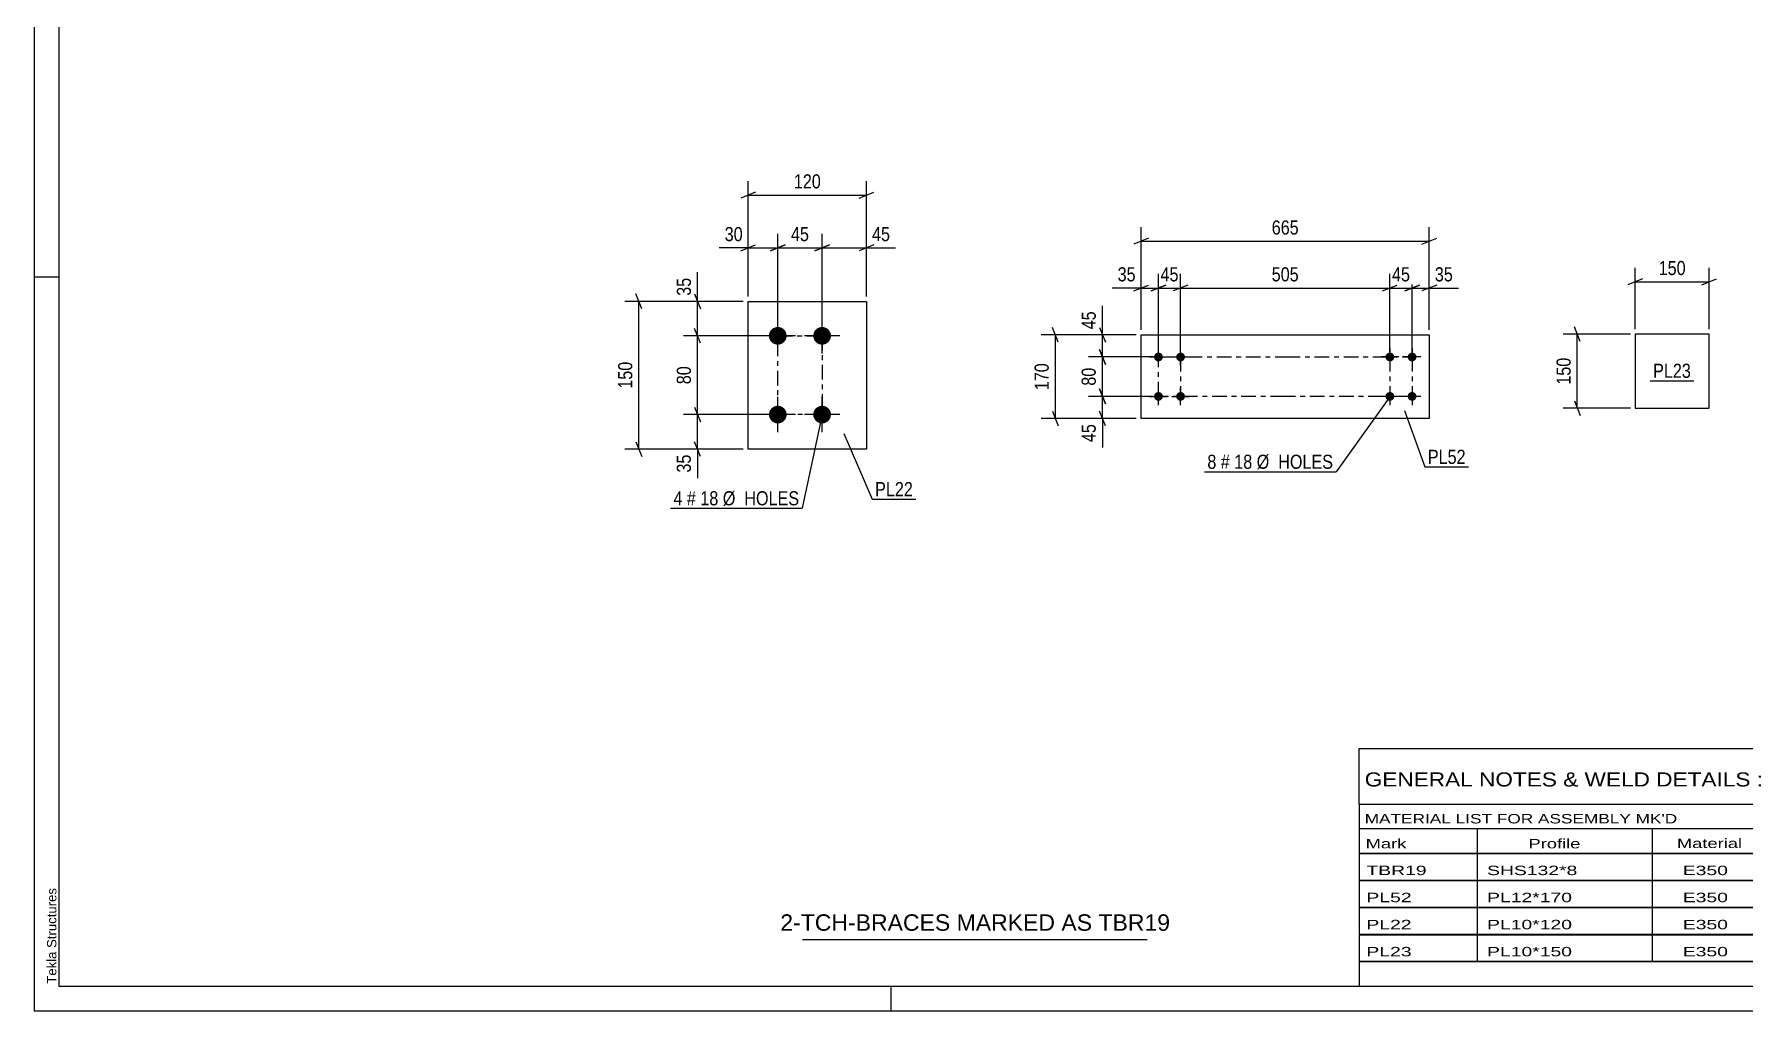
# Model space of a CAD drawing. Header units: millimetres. Extents: x 0 to 594, y 0 to 420.
# Drawn here: x 0 to 347.5, y 0 to 198.4 of the extents above; entities that cross this region are included whole.
import ezdxf

# ---------------------------------------------------------------- set-up
doc = ezdxf.new("R2010")
doc.units = ezdxf.units.MM
doc.linetypes.add('DXK_LINE_DOT3', pattern=[5.9187, 2.979, -0.9799, 0.9799, -0.9799])
doc.styles.add('Arial', font='ARIAL.TTF', dxfattribs={"height": 0.2})
doc.styles.add('Arial Narrow', font='ARIALN.TTF', dxfattribs={"height": 0.2})

# ---------------------------------------------------------------- blocks, each defined once
blk = doc.blocks.new('Unknown-489684574-1163')
at = {"color": 5, "linetype": 'Continuous'}
for p, q in [((0, 420), (0, 0)), ((5, 415), (5, 5)), ((5, 149), (0, 149)), ((5, 5), (589, 5)), ((174, 0), (174, 5)), ((0, 0), (594, 0))]:
    blk.add_line(p, q, dxfattribs=at)
at = {"color": 174, "linetype": 'Continuous', "style": 'Arial'}
blk.add_text('Tekla Structures', height=1.9102, rotation=90, dxfattribs=at).set_placement((4.5, 5.5))
blk = doc.blocks.new('Unknown-489684574-10027')
at = {"color": 7, "linetype": 'Continuous'}
for p, q in [((269, 53.25), (429, 53.25)), ((269, 42), (269, 53.25)), ((429, 53.25), (429, 42)), ((269, 42), (429, 42)), ((269, 42), (269, 37)), ((429, 42), (429, 37)), ((269, 37), (429, 37)), ((269, 37), (269, 32)), ((293, 37), (293, 32)), ((328.5, 37), (328.5, 32)), ((354.5, 37), (354.5, 32)), ((367.5, 37), (367.5, 32)), ((385, 37), (385, 32)), ((407, 37), (407, 32)), ((429, 37), (429, 32)), ((269, 32), (429, 32)), ((269, 31.95), (269, 26.55)), ((269, 31.95), (429, 31.95)), ((293, 32), (293, 26.5)), ((328.5, 32), (328.5, 26.5)), ((354.5, 32), (354.5, 26.5)), ((367.5, 32), (367.5, 26.5)), ((385, 32), (385, 26.5)), ((407, 32), (407, 26.5)), ((429, 31.95), (429, 26.55)), ((269, 26.55), (429, 26.55)), ((269, 26.45), (269, 21.05)), ((269, 26.45), (429, 26.45)), ((293, 26.5), (293, 21)), ((328.5, 26.5), (328.5, 21)), ((354.5, 26.5), (354.5, 21)), ((367.5, 26.5), (367.5, 21)), ((385, 26.5), (385, 21)), ((407, 26.5), (407, 21)), ((429, 26.45), (429, 21.05)), ((269, 21.05), (429, 21.05)), ((269, 20.95), (269, 15.55)), ((269, 20.95), (429, 20.95)), ((293, 21), (293, 15.5)), ((328.5, 21), (328.5, 15.5)), ((354.5, 21), (354.5, 15.5)), ((367.5, 21), (367.5, 15.5)), ((385, 21), (385, 15.5)), ((407, 21), (407, 15.5)), ((429, 20.95), (429, 15.55)), ((269, 15.55), (429, 15.55)), ((269, 15.45), (269, 10.05)), ((269, 15.45), (429, 15.45)), ((293, 15.5), (293, 10)), ((328.5, 15.5), (328.5, 10)), ((354.5, 15.5), (354.5, 10)), ((367.5, 15.5), (367.5, 10)), ((385, 15.5), (385, 10)), ((407, 15.5), (407, 10)), ((429, 15.45), (429, 10.05)), ((269, 10.05), (429, 10.05)), ((269, 10), (429, 10)), ((269, 10), (269, 5)), ((385, 10), (385, 5)), ((407, 10), (407, 5)), ((429, 10), (429, 5)), ((269, 5), (429, 5))]:
    blk.add_line(p, q, dxfattribs=at)
at = {"color": 7, "style": 'Arial Narrow'}
for s, height, width, p in [('GENERAL NOTES & WELD DETAILS :', 2.8633, 1.4, (270.15, 45.56)), ('REFER TYP DRAWING TYP-01', 1.9089, 1.6, (353.7, 45.66)), ("MATERIAL LIST FOR ASSEMBLY MK'D", 1.9089, 1.6, (270.15, 38.06)), ('TBR19', 1.909, 1.794707, (362.68, 37.97)), ('2', 1.91, 1.794707, (391.08, 38.06)), ('No. Required', 1.9089, 1.6, (400.41, 38.06)), ('Mark', 1.909, 1.7, (270.34, 33)), ('Profile', 1.909, 1.7, (303.41, 33)), ('Material', 1.909, 1.7, (333.54, 33.06)), ('No.', 1.909, 1.7, (358.5, 33.06)), ('Length', 1.909, 1.7, (369, 33.06)), ('Area', 1.909, 1.7, (391.5, 33.06)), ('Weight', 1.909, 1.7, (411, 33.06))]:
    blk.add_text(s, height=height, dxfattribs=dict(at, width=width)).set_placement(p)
at = {"color": 7, "linetype": 'Continuous', "style": 'Arial Narrow'}
for s, height, width, p in [('TBR19', 1.909, 1.794707, (270.5, 27.56)), ('SHS132*8', 1.909, 1.794707, (295, 27.56)), ('E350', 1.909, 1.794707, (334.74, 27.56)), ('1', 1.91, 1.794707, (358.86, 27.56)), ('5578', 1.909, 1.794707, (371.58, 27.56)), ('2.9', 1.909, 1.794707, (395.32, 27.56)), ('173.3', 1.909, 1.794707, (411.96, 27.56)), ('PL52', 1.909, 1.794707, (270.5, 22.06)), ('PL12*170', 1.909, 1.794707, (295, 22.06)), ('E350', 1.909, 1.794707, (334.74, 22.06)), ('1', 1.91, 1.794707, (358.86, 22.06)), ('665', 1.909, 1.794707, (373.77, 22.06)), ('0.2', 1.909, 1.794707, (395.32, 22.06)), ('10.7', 1.909, 1.794707, (414.14, 22.06)), ('PL22', 1.909, 1.794707, (270.5, 16.56)), ('PL10*120', 1.909, 1.794707, (295, 16.56)), ('E350', 1.909, 1.794707, (334.74, 16.56)), ('4', 1.91, 1.794707, (358.86, 16.56)), ('150', 1.909, 1.794707, (373.77, 16.56)), ('0.0', 1.909, 1.794707, (395.32, 16.56)), ('5.7', 1.909, 1.794707, (416.33, 16.56)), ('PL23', 1.909, 1.794707, (270.5, 11.06)), ('PL10*150', 1.909, 1.794707, (295, 11.06)), ('E350', 1.909, 1.794707, (334.74, 11.06)), ('2', 1.91, 1.794707, (358.86, 11.06)), ('150', 1.909, 1.794707, (373.77, 11.06)), ('0.1', 1.909, 1.794707, (395.32, 11.06)), ('3.5', 1.909, 1.794707, (416.33, 11.06)), ('Total', 1.909, 1.7, (371.33, 6.5)), ('3.5', 1.909, 1.794707, (394.83, 6.5)), ('193.1', 1.909, 1.794707, (411.96, 6.5))]:
    blk.add_text(s, height=height, dxfattribs=dict(at, width=width)).set_placement(p)
blk = doc.blocks.new('Unknown-489684574-10028')
at = {"color": 7, "linetype": 'Continuous'}
blk.add_line((156, 14.5), (226, 14.5), dxfattribs=at)
at = {"color": 7, "style": 'Arial'}
blk.add_text('2-TCH-BRACES MARKED AS TBR19', height=3.3428, dxfattribs=at).set_placement((151.49, 16.25))
blk = doc.blocks.new('Part-489684574-7924 - 7923')
at = {"color": 2, "linetype": 'Continuous'}
for p, q in [((340.09, 137.42), (325.09, 137.42)), ((325.09, 137.42), (325.09, 122.42)), ((340.09, 122.42), (340.09, 137.42)), ((325.09, 122.42), (340.09, 122.42))]:
    blk.add_line(p, q, dxfattribs=at)
blk = doc.blocks.new('Bolt-489684574-7940 - 7938')
at = {"linetype": 'Continuous'}
for points in [[(275.27, 131.9, -1), (275.27, 133.7, -1)], [(279.77, 131.9, -1), (279.77, 133.7, -1)], [(275.27, 123.9, -1), (275.27, 125.7, -1)], [(279.77, 123.9, -1), (279.77, 125.7, -1)]]:
    blk.add_hatch(color=1, dxfattribs=at).paths.add_polyline_path(points)
at = {"color": 1, "linetype": 'Continuous'}
for p, q in [((277.07, 132.8), (273.47, 132.8)), ((275.27, 134.6), (275.27, 131)), ((281.57, 132.8), (277.97, 132.8)), ((279.77, 134.6), (279.77, 131)), ((275.27, 126.6), (275.27, 123)), ((279.77, 126.6), (279.77, 123)), ((277.07, 124.8), (273.47, 124.8)), ((281.57, 124.8), (277.97, 124.8))]:
    blk.add_line(p, q, dxfattribs=at)
blk = doc.blocks.new('Part-489684574-7939 - 7938')
at = {"color": 2, "linetype": 'Continuous'}
for p, q in [((224.77, 137.3), (253.97, 137.3)), ((224.77, 120.3), (224.77, 137.3)), ((254.07, 137.3), (283.27, 137.3)), ((283.27, 137.3), (283.27, 120.3)), ((253.97, 120.3), (224.77, 120.3)), ((283.27, 120.3), (254.07, 120.3))]:
    blk.add_line(p, q, dxfattribs=at)
blk = doc.blocks.new('Bolt-489684574-7941 - 7938')
at = {"linetype": 'Continuous'}
for points in [[(228.27, 133.7, -1), (228.27, 131.9, -1)], [(232.77, 133.7, -1), (232.77, 131.9, -1)], [(228.27, 125.7, -1), (228.27, 123.9, -1)], [(232.77, 125.7, -1), (232.77, 123.9, -1)]]:
    blk.add_hatch(color=1, dxfattribs=at).paths.add_polyline_path(points)
at = {"color": 1, "linetype": 'Continuous'}
for p, q in [((226.47, 132.8), (230.07, 132.8)), ((228.27, 131), (228.27, 134.6)), ((230.97, 132.8), (234.57, 132.8)), ((232.77, 131), (232.77, 134.6)), ((228.27, 123), (228.27, 126.6)), ((232.77, 123), (232.77, 126.6)), ((226.47, 124.8), (230.07, 124.8)), ((230.97, 124.8), (234.57, 124.8))]:
    blk.add_line(p, q, dxfattribs=at)
blk = doc.blocks.new('Part-489684574-7905 - 7904')
at = {"color": 2, "linetype": 'Continuous'}
for p, q in [((144.98, 114.1), (144.98, 144.1)), ((144.98, 144.1), (168.98, 144.1)), ((168.98, 144.1), (168.98, 114.1)), ((168.98, 114.1), (144.98, 114.1))]:
    blk.add_line(p, q, dxfattribs=at)
blk = doc.blocks.new('Bolt-489684574-7906 - 7904')
at = {"linetype": 'Continuous'}
for points in [[(150.98, 135.3, -1), (150.98, 138.9, -1)], [(159.98, 135.3, -1), (159.98, 138.9, -1)], [(150.98, 119.3, -1), (150.98, 122.9, -1)], [(159.98, 119.3, -1), (159.98, 122.9, -1)]]:
    blk.add_hatch(color=1, dxfattribs=at).paths.add_polyline_path(points)
at = {"color": 1, "linetype": 'Continuous'}
for p, q in [((150.98, 133.5), (150.98, 140.7)), ((159.98, 133.5), (159.98, 140.7)), ((154.58, 137.1), (147.38, 137.1)), ((163.58, 137.1), (156.38, 137.1)), ((150.98, 117.5), (150.98, 124.7)), ((159.98, 117.5), (159.98, 124.7)), ((154.58, 121.1), (147.38, 121.1)), ((163.58, 121.1), (156.38, 121.1))]:
    blk.add_line(p, q, dxfattribs=at)
blk = doc.blocks.new('Rectangle-489684574-8848 - 7938')
at = {"color": 1, "linetype": 'DXK_LINE_DOT3'}
for p, q in [((228.27, 132.8), (253.97, 132.8)), ((228.27, 124.8), (228.27, 132.8)), ((254.07, 132.8), (279.77, 132.8)), ((279.77, 132.8), (279.77, 124.8)), ((253.97, 124.8), (228.27, 124.8)), ((279.77, 124.8), (254.07, 124.8))]:
    blk.add_line(p, q, dxfattribs=at)
blk = doc.blocks.new('Rectangle-489684574-8838 - 7904')
at = {"color": 1, "linetype": 'DXK_LINE_DOT3'}
blk.add_lwpolyline([(150.98, 137.1), (159.98, 137.1), (159.98, 121.1), (150.98, 121.1), (150.98, 137.1)], close=True, dxfattribs=at)
blk = doc.blocks.new('Line-489684574-8858 - 7938')
at = {"color": 1, "linetype": 'DXK_LINE_DOT3'}
blk.add_line((232.77, 132.8), (232.77, 124.8), dxfattribs=at)
blk = doc.blocks.new('Line-489684574-8865 - 7938')
at = {"color": 1, "linetype": 'DXK_LINE_DOT3'}
blk.add_line((275.27, 132.8), (275.27, 124.8), dxfattribs=at)
blk = doc.blocks.new('StraightDimension-489684574-9175 - 7923')
at = {"color": 7, "linetype": 'Continuous'}
for p, q in [((325.09, 138.42), (325.09, 150.94)), ((340.09, 138.42), (340.09, 150.94)), ((326.59, 148.69), (323.59, 147.49)), ((325.09, 148.09), (340.09, 148.09)), ((338.59, 147.49), (341.59, 148.69))]:
    blk.add_line(p, q, dxfattribs=at)
at = {"color": 0}
blk.add_wipeout([(335.93, 148.84), (335.93, 153.04), (329.24, 153.04), (329.24, 148.84)], dxfattribs=at)
at = {"color": 3, "style": 'Arial Narrow'}
blk.add_text('150', height=2.863, dxfattribs=at).set_placement((329.84, 149.44))
blk = doc.blocks.new('StraightDimension-489684574-9186 - 7923')
at = {"color": 7, "linetype": 'Continuous'}
for p, q in [((324.09, 137.42), (310.47, 137.42)), ((313.92, 135.92), (312.72, 138.92)), ((313.32, 122.42), (313.32, 137.42)), ((324.09, 122.42), (310.47, 122.42)), ((312.72, 123.92), (313.92, 120.92))]:
    blk.add_line(p, q, dxfattribs=at)
at = {"color": 0}
blk.add_wipeout([(312.57, 133.27), (308.37, 133.27), (308.37, 126.58), (312.57, 126.58)], dxfattribs=at)
at = {"color": 3, "style": 'Arial Narrow'}
blk.add_text('150', height=2.863, rotation=90.0002, dxfattribs=at).set_placement((311.97, 127.18))
blk = doc.blocks.new('StraightDimension-489684574-9098 - 7938')
at = {"color": 7, "linetype": 'Continuous'}
for p, q in [((226.27, 156.93), (223.27, 155.73)), ((224.77, 138.3), (224.77, 159.18)), ((281.77, 155.73), (284.77, 156.93)), ((283.27, 138.3), (283.27, 159.18)), ((224.77, 156.33), (283.27, 156.33))]:
    blk.add_line(p, q, dxfattribs=at)
at = {"color": 0}
blk.add_wipeout([(257.36, 157.08), (257.36, 161.28), (250.67, 161.28), (250.67, 157.08)], dxfattribs=at)
at = {"color": 3, "style": 'Arial Narrow'}
blk.add_text('665', height=2.863, dxfattribs=at).set_placement((251.27, 157.68))
blk = doc.blocks.new('StraightDimension-489684574-9050 - 7938')
at = {"color": 7, "linetype": 'Continuous'}
for p, q in [((228.27, 133.8), (228.27, 149.66)), ((232.77, 133.8), (232.77, 149.66)), ((226.77, 146.21), (229.77, 147.41)), ((228.27, 146.81), (232.77, 146.81)), ((234.27, 147.41), (231.27, 146.21))]:
    blk.add_line(p, q, dxfattribs=at)
at = {"color": 0}
blk.add_wipeout([(232.94, 147.56), (232.94, 151.76), (228.09, 151.76), (228.09, 147.56)], dxfattribs=at)
at = {"color": 3, "style": 'Arial Narrow'}
blk.add_text('45', height=2.863, dxfattribs=at).set_placement((228.69, 148.16))
blk = doc.blocks.new('StraightDimension-489684574-9111 - 7938')
at = {"color": 7, "linetype": 'Continuous'}
for p, q in [((216.29, 126.3), (217.49, 123.3)), ((227.27, 124.8), (214.04, 124.8)), ((217.49, 118.8), (216.29, 121.8)), ((216.89, 120.3), (216.89, 124.8)), ((223.77, 120.3), (214.04, 120.3))]:
    blk.add_line(p, q, dxfattribs=at)
at = {"color": 0}
blk.add_wipeout([(216.14, 119.77), (211.94, 119.77), (211.94, 114.91), (216.14, 114.91)], dxfattribs=at)
at = {"color": 7, "linetype": 'Continuous'}
blk.add_line((216.89, 120.3), (216.89, 114.39), dxfattribs=at)
blk.add_line((216.89, 120.3), (216.89, 114.39), dxfattribs=at)
at = {"color": 3, "style": 'Arial Narrow'}
blk.add_text('45', height=2.863, rotation=90.0002, dxfattribs=at).set_placement((215.54, 115.51))
blk = doc.blocks.new('StraightDimension-489684574-9047 - 7938')
at = {"color": 7, "linetype": 'Continuous'}
for p, q in [((279.77, 133.8), (279.77, 149.66)), ((283.27, 138.3), (283.27, 149.66)), ((278.27, 146.21), (281.27, 147.41)), ((279.77, 146.81), (283.27, 146.81)), ((284.77, 147.41), (281.77, 146.21))]:
    blk.add_line(p, q, dxfattribs=at)
at = {"color": 0}
blk.add_wipeout([(288.65, 147.56), (288.65, 151.76), (283.79, 151.76), (283.79, 147.56)], dxfattribs=at)
at = {"color": 7, "linetype": 'Continuous'}
blk.add_line((283.27, 146.81), (289.17, 146.81), dxfattribs=at)
blk.add_line((283.27, 146.81), (289.17, 146.81), dxfattribs=at)
at = {"color": 3, "style": 'Arial Narrow'}
blk.add_text('35', height=2.863, dxfattribs=at).set_placement((284.39, 148.16))
blk = doc.blocks.new('StraightDimension-489684574-9048 - 7938')
at = {"color": 7, "linetype": 'Continuous'}
for p, q in [((275.27, 133.8), (275.27, 149.66)), ((279.77, 133.8), (279.77, 149.66)), ((273.77, 146.21), (276.77, 147.41)), ((275.27, 146.81), (279.77, 146.81)), ((281.27, 147.41), (278.27, 146.21))]:
    blk.add_line(p, q, dxfattribs=at)
at = {"color": 0}
blk.add_wipeout([(279.94, 147.56), (279.94, 151.76), (275.09, 151.76), (275.09, 147.56)], dxfattribs=at)
at = {"color": 3, "style": 'Arial Narrow'}
blk.add_text('45', height=2.863, dxfattribs=at).set_placement((275.69, 148.16))
blk = doc.blocks.new('StraightDimension-489684574-9049 - 7938')
at = {"color": 7, "linetype": 'Continuous'}
for p, q in [((232.77, 133.8), (232.77, 149.66)), ((275.27, 133.8), (275.27, 149.66)), ((234.27, 147.41), (231.27, 146.21)), ((232.77, 146.81), (275.27, 146.81)), ((273.77, 146.21), (276.77, 147.41))]:
    blk.add_line(p, q, dxfattribs=at)
at = {"color": 0}
blk.add_wipeout([(257.36, 147.56), (257.36, 151.76), (250.67, 151.76), (250.67, 147.56)], dxfattribs=at)
at = {"color": 3, "style": 'Arial Narrow'}
blk.add_text('505', height=2.863, dxfattribs=at).set_placement((251.27, 148.16))
blk = doc.blocks.new('StraightDimension-489684574-9051 - 7938')
at = {"color": 7, "linetype": 'Continuous'}
for p, q in [((224.77, 138.3), (224.77, 149.66)), ((228.27, 133.8), (228.27, 149.66)), ((223.27, 146.21), (226.27, 147.41)), ((224.77, 146.81), (228.27, 146.81)), ((229.77, 147.41), (226.77, 146.21))]:
    blk.add_line(p, q, dxfattribs=at)
at = {"color": 0}
blk.add_wipeout([(224.24, 147.56), (224.24, 151.76), (219.38, 151.76), (219.38, 147.56)], dxfattribs=at)
at = {"color": 7, "linetype": 'Continuous'}
blk.add_line((224.77, 146.81), (218.86, 146.81), dxfattribs=at)
blk.add_line((224.77, 146.81), (218.86, 146.81), dxfattribs=at)
at = {"color": 3, "style": 'Arial Narrow'}
blk.add_text('35', height=2.863, dxfattribs=at).set_placement((219.98, 148.16))
blk = doc.blocks.new('StraightDimension-489684574-9109 - 7938')
at = {"color": 7, "linetype": 'Continuous'}
for p, q in [((223.77, 137.3), (214.04, 137.3)), ((216.29, 138.8), (217.49, 135.8)), ((216.89, 132.8), (216.89, 137.3)), ((227.27, 132.8), (214.04, 132.8)), ((217.49, 131.3), (216.29, 134.3))]:
    blk.add_line(p, q, dxfattribs=at)
at = {"color": 0}
blk.add_wipeout([(216.14, 142.68), (211.94, 142.68), (211.94, 137.82), (216.14, 137.82)], dxfattribs=at)
at = {"color": 7, "linetype": 'Continuous'}
blk.add_line((216.89, 137.3), (216.89, 143.2), dxfattribs=at)
blk.add_line((216.89, 137.3), (216.89, 143.2), dxfattribs=at)
at = {"color": 3, "style": 'Arial Narrow'}
blk.add_text('45', height=2.863, rotation=90.0002, dxfattribs=at).set_placement((215.54, 138.42))
blk = doc.blocks.new('StraightDimension-489684574-9110 - 7938')
at = {"color": 7, "linetype": 'Continuous'}
for p, q in [((227.27, 132.8), (214.04, 132.8)), ((216.29, 134.3), (217.49, 131.3)), ((216.89, 124.8), (216.89, 132.8)), ((217.49, 123.3), (216.29, 126.3)), ((227.27, 124.8), (214.04, 124.8))]:
    blk.add_line(p, q, dxfattribs=at)
at = {"color": 0}
blk.add_wipeout([(216.14, 131.22), (211.94, 131.22), (211.94, 126.37), (216.14, 126.37)], dxfattribs=at)
at = {"color": 3, "style": 'Arial Narrow'}
blk.add_text('80', height=2.863, rotation=90.0002, dxfattribs=at).set_placement((215.54, 126.97))
blk = doc.blocks.new('StraightDimension-489684574-9138 - 7938')
at = {"color": 7, "linetype": 'Continuous'}
for p, q in [((223.77, 137.3), (204.49, 137.3)), ((207.94, 135.8), (206.74, 138.8)), ((207.34, 120.3), (207.34, 137.3)), ((206.74, 121.8), (207.94, 118.8)), ((223.77, 120.3), (204.49, 120.3))]:
    blk.add_line(p, q, dxfattribs=at)
at = {"color": 0}
blk.add_wipeout([(206.59, 132.14), (202.39, 132.14), (202.39, 125.45), (206.59, 125.45)], dxfattribs=at)
at = {"color": 3, "style": 'Arial Narrow'}
blk.add_text('170', height=2.863, rotation=90.0002, dxfattribs=at).set_placement((205.99, 126.05))
blk = doc.blocks.new('StraightDimension-489684574-8873 - 7904')
at = {"color": 7, "linetype": 'Continuous'}
for p, q in [((159.98, 138.1), (159.98, 157.83)), ((168.98, 145.1), (168.98, 157.83)), ((158.48, 154.38), (161.48, 155.58)), ((159.98, 154.98), (168.98, 154.98)), ((170.48, 155.58), (167.48, 154.38))]:
    blk.add_line(p, q, dxfattribs=at)
at = {"color": 0}
blk.add_wipeout([(174.36, 155.73), (174.36, 159.93), (169.51, 159.93), (169.51, 155.73)], dxfattribs=at)
at = {"color": 7, "linetype": 'Continuous'}
blk.add_line((168.98, 154.98), (174.89, 154.98), dxfattribs=at)
blk.add_line((168.98, 154.98), (174.89, 154.98), dxfattribs=at)
at = {"color": 3, "style": 'Arial Narrow'}
blk.add_text('45', height=2.863, dxfattribs=at).set_placement((170.11, 156.33))
blk = doc.blocks.new('StraightDimension-489684574-8874 - 7904')
at = {"color": 7, "linetype": 'Continuous'}
for p, q in [((150.98, 138.1), (150.98, 157.83)), ((159.98, 138.1), (159.98, 157.83)), ((149.48, 154.38), (152.48, 155.58)), ((150.98, 154.98), (159.98, 154.98)), ((161.48, 155.58), (158.48, 154.38))]:
    blk.add_line(p, q, dxfattribs=at)
at = {"color": 0}
blk.add_wipeout([(157.91, 155.73), (157.91, 159.93), (153.05, 159.93), (153.05, 155.73)], dxfattribs=at)
at = {"color": 3, "style": 'Arial Narrow'}
blk.add_text('45', height=2.863, dxfattribs=at).set_placement((153.65, 156.33))
blk = doc.blocks.new('StraightDimension-489684574-8875 - 7904')
at = {"color": 7, "linetype": 'Continuous'}
for p, q in [((144.98, 145.1), (144.98, 157.83)), ((150.98, 138.1), (150.98, 157.83)), ((143.48, 154.38), (146.48, 155.58)), ((144.98, 154.98), (150.98, 154.98)), ((152.48, 155.58), (149.48, 154.38))]:
    blk.add_line(p, q, dxfattribs=at)
at = {"color": 0}
blk.add_wipeout([(144.46, 155.73), (144.46, 159.93), (139.6, 159.93), (139.6, 155.73)], dxfattribs=at)
at = {"color": 7, "linetype": 'Continuous'}
blk.add_line((144.98, 154.98), (139.08, 154.98), dxfattribs=at)
blk.add_line((144.98, 154.98), (139.08, 154.98), dxfattribs=at)
at = {"color": 3, "style": 'Arial Narrow'}
blk.add_text('30', height=2.863, dxfattribs=at).set_placement((140.2, 156.33))
blk = doc.blocks.new('StraightDimension-489684574-8922 - 7904')
at = {"color": 7, "linetype": 'Continuous'}
for p, q in [((143.98, 144.1), (131.83, 144.1)), ((134.08, 145.6), (135.28, 142.6)), ((134.68, 137.1), (134.68, 144.1)), ((149.98, 137.1), (131.83, 137.1)), ((135.28, 135.6), (134.08, 138.6))]:
    blk.add_line(p, q, dxfattribs=at)
at = {"color": 0}
blk.add_wipeout([(133.93, 149.48), (129.73, 149.48), (129.73, 144.63), (133.93, 144.63)], dxfattribs=at)
at = {"color": 7, "linetype": 'Continuous'}
blk.add_line((134.68, 144.1), (134.68, 150.01), dxfattribs=at)
blk.add_line((134.68, 144.1), (134.68, 150.01), dxfattribs=at)
at = {"color": 3, "style": 'Arial Narrow'}
blk.add_text('35', height=2.863, rotation=90.0002, dxfattribs=at).set_placement((133.33, 145.23))
blk = doc.blocks.new('StraightDimension-489684574-8923 - 7904')
at = {"color": 7, "linetype": 'Continuous'}
for p, q in [((149.98, 137.1), (131.83, 137.1)), ((135.28, 135.6), (134.08, 138.6)), ((134.68, 121.1), (134.68, 137.1)), ((134.08, 122.6), (135.28, 119.6)), ((149.98, 121.1), (131.83, 121.1))]:
    blk.add_line(p, q, dxfattribs=at)
at = {"color": 0}
blk.add_wipeout([(133.93, 131.53), (129.73, 131.53), (129.73, 126.67), (133.93, 126.67)], dxfattribs=at)
at = {"color": 3, "style": 'Arial Narrow'}
blk.add_text('80', height=2.863, rotation=90.0002, dxfattribs=at).set_placement((133.33, 127.27))
blk = doc.blocks.new('StraightDimension-489684574-8924 - 7904')
at = {"color": 7, "linetype": 'Continuous'}
for p, q in [((134.08, 122.6), (135.28, 119.6)), ((149.98, 121.1), (131.83, 121.1)), ((134.68, 114.1), (134.68, 121.1)), ((135.28, 112.6), (134.08, 115.6)), ((143.98, 114.1), (131.83, 114.1))]:
    blk.add_line(p, q, dxfattribs=at)
at = {"color": 0}
blk.add_wipeout([(133.93, 113.58), (129.73, 113.58), (129.73, 108.72), (133.93, 108.72)], dxfattribs=at)
at = {"color": 7, "linetype": 'Continuous'}
blk.add_line((134.68, 114.1), (134.68, 108.2), dxfattribs=at)
blk.add_line((134.68, 114.1), (134.68, 108.2), dxfattribs=at)
at = {"color": 3, "style": 'Arial Narrow'}
blk.add_text('35', height=2.863, rotation=90.0002, dxfattribs=at).set_placement((133.33, 109.32))
blk = doc.blocks.new('StraightDimension-489684574-8968 - 7904')
at = {"color": 7, "linetype": 'Continuous'}
for p, q in [((144.98, 145.1), (144.98, 168.54)), ((168.98, 145.1), (168.98, 168.54)), ((146.48, 166.29), (143.48, 165.09)), ((144.98, 165.69), (168.98, 165.69)), ((167.48, 165.09), (170.48, 166.29))]:
    blk.add_line(p, q, dxfattribs=at)
at = {"color": 0}
blk.add_wipeout([(160.32, 166.44), (160.32, 170.64), (153.64, 170.64), (153.64, 166.44)], dxfattribs=at)
at = {"color": 3, "style": 'Arial Narrow'}
blk.add_text('120', height=2.863, dxfattribs=at).set_placement((154.24, 167.04))
blk = doc.blocks.new('StraightDimension-489684574-8991 - 7904')
at = {"color": 7, "linetype": 'Continuous'}
for p, q in [((143.98, 144.1), (119.93, 144.1)), ((123.38, 142.6), (122.18, 145.6)), ((122.78, 114.1), (122.78, 144.1)), ((122.18, 115.6), (123.38, 112.6)), ((143.98, 114.1), (119.93, 114.1))]:
    blk.add_line(p, q, dxfattribs=at)
at = {"color": 0}
blk.add_wipeout([(122.03, 132.44), (117.83, 132.44), (117.83, 125.76), (122.03, 125.76)], dxfattribs=at)
at = {"color": 3, "style": 'Arial Narrow'}
blk.add_text('150', height=2.863, rotation=90.0002, dxfattribs=at).set_placement((121.43, 126.36))
blk = doc.blocks.new('Mark-489684574-9194 - 7923')
at = {"color": 0}
blk.add_wipeout([(336.39, 128.57), (336.39, 131.57), (328.71, 131.57), (328.71, 128.57)], dxfattribs=at)
blk.add_wipeout([(336.39, 128.57), (336.39, 131.57), (328.71, 131.57), (328.71, 128.57)], dxfattribs=at)
at = {"color": 30, "linetype": 'Continuous'}
blk.add_line((328.11, 127.97), (336.99, 127.97), dxfattribs=at)
at = {"color": 3, "style": 'Arial Narrow'}
blk.add_text('PL23', height=2.863, dxfattribs=at).set_placement((328.71, 128.57))
blk = doc.blocks.new('MarkSet-489684574-9162 - 7938')
at = {"color": 0}
blk.add_wipeout([(240.03, 110.09), (240.03, 113.09), (238.2, 113.09), (238.2, 110.09)], dxfattribs=at)
blk.add_wipeout([(240.03, 110.09), (240.03, 113.09), (238.2, 113.09), (238.2, 110.09)], dxfattribs=at)
blk.add_wipeout([(242.76, 110.09), (242.76, 113.09), (240.93, 113.09), (240.93, 110.09)], dxfattribs=at)
blk.add_wipeout([(242.76, 110.09), (242.76, 113.09), (240.93, 113.09), (240.93, 110.09)], dxfattribs=at)
at = {"color": 3, "style": 'Arial Narrow'}
blk.add_text('8', height=2.86, dxfattribs=at).set_placement((238.2, 110.09))
at = {"color": 0}
blk.add_wipeout([(247.32, 110.09), (247.32, 113.09), (243.66, 113.09), (243.66, 110.09)], dxfattribs=at)
blk.add_wipeout([(247.32, 110.09), (247.32, 113.09), (243.66, 113.09), (243.66, 110.09)], dxfattribs=at)
at = {"color": 3, "style": 'Arial Narrow'}
blk.add_text('#', height=2.86, dxfattribs=at).set_placement((240.93, 110.09))
at = {"color": 0}
blk.add_wipeout([(263.74, 110.09), (263.74, 113.09), (248.22, 113.09), (248.22, 110.09)], dxfattribs=at)
blk.add_wipeout([(263.74, 110.09), (263.74, 113.09), (248.22, 113.09), (248.22, 110.09)], dxfattribs=at)
at = {"color": 7, "linetype": 'Continuous'}
for p in [(275.4, 124.9), (237.6, 109.49)]:
    blk.add_line(p, (264.34, 109.49), dxfattribs=at)
at = {"color": 3, "style": 'Arial Narrow'}
for s, p in [('18', (243.66, 110.09)), ('Ø  HOLES', (248.22, 110.09))]:
    blk.add_text(s, height=2.863, dxfattribs=at).set_placement(p)
blk = doc.blocks.new('Mark-489684574-9146 - 7938')
at = {"color": 0}
blk.add_wipeout([(290.64, 111.09), (290.64, 114.09), (282.97, 114.09), (282.97, 111.09)], dxfattribs=at)
blk.add_wipeout([(290.64, 111.09), (290.64, 114.09), (282.97, 114.09), (282.97, 111.09)], dxfattribs=at)
at = {"color": 30, "linetype": 'Continuous'}
for p, q in [((278.21, 121.96), (282.37, 110.49)), ((282.37, 110.49), (291.24, 110.49))]:
    blk.add_line(p, q, dxfattribs=at)
at = {"color": 3, "style": 'Arial Narrow'}
blk.add_text('PL52', height=2.863, dxfattribs=at).set_placement((282.97, 111.09))
blk = doc.blocks.new('Mark-489684574-9010 - 7904')
at = {"color": 0}
blk.add_wipeout([(178.41, 104.53), (178.41, 107.53), (170.74, 107.53), (170.74, 104.53)], dxfattribs=at)
blk.add_wipeout([(178.41, 104.53), (178.41, 107.53), (170.74, 107.53), (170.74, 104.53)], dxfattribs=at)
at = {"color": 30, "linetype": 'Continuous'}
for p, q in [((164.42, 117.26), (170.14, 103.93)), ((170.14, 103.93), (179.01, 103.93))]:
    blk.add_line(p, q, dxfattribs=at)
at = {"color": 3, "style": 'Arial Narrow'}
blk.add_text('PL22', height=2.863, dxfattribs=at).set_placement((170.74, 104.53))
blk = doc.blocks.new('Mark-489684574-9019 - 7904')
at = {"color": 0}
blk.add_wipeout([(131.62, 102.67), (131.62, 105.67), (129.79, 105.67), (129.79, 102.67)], dxfattribs=at)
blk.add_wipeout([(131.62, 102.67), (131.62, 105.67), (129.79, 105.67), (129.79, 102.67)], dxfattribs=at)
blk.add_wipeout([(134.35, 102.67), (134.35, 105.67), (132.52, 105.67), (132.52, 102.67)], dxfattribs=at)
blk.add_wipeout([(134.35, 102.67), (134.35, 105.67), (132.52, 105.67), (132.52, 102.67)], dxfattribs=at)
at = {"color": 3, "style": 'Arial Narrow'}
blk.add_text('4', height=2.86, dxfattribs=at).set_placement((129.79, 102.67))
at = {"color": 0}
blk.add_wipeout([(138.91, 102.67), (138.91, 105.67), (135.25, 105.67), (135.25, 102.67)], dxfattribs=at)
blk.add_wipeout([(138.91, 102.67), (138.91, 105.67), (135.25, 105.67), (135.25, 102.67)], dxfattribs=at)
at = {"color": 3, "style": 'Arial Narrow'}
blk.add_text('#', height=2.86, dxfattribs=at).set_placement((132.52, 102.67))
at = {"color": 0}
blk.add_wipeout([(155.33, 102.67), (155.33, 105.67), (139.81, 105.67), (139.81, 102.67)], dxfattribs=at)
blk.add_wipeout([(155.33, 102.67), (155.33, 105.67), (139.81, 105.67), (139.81, 102.67)], dxfattribs=at)
at = {"color": 7, "linetype": 'Continuous'}
for p in [(159.98, 121.1), (129.19, 102.07)]:
    blk.add_line(p, (155.93, 102.07), dxfattribs=at)
at = {"color": 3, "style": 'Arial Narrow'}
for s, p in [('18', (135.25, 102.67)), ('Ø  HOLES', (139.81, 102.67))]:
    blk.add_text(s, height=2.863, dxfattribs=at).set_placement(p)

msp = doc.modelspace()

# ---------------------------------------------------------------- block references
for name in ['Unknown-489684574-1163', 'Part-489684574-7905 - 7904', 'Bolt-489684574-7906 - 7904', 'Rectangle-489684574-8838 - 7904', 'Part-489684574-7939 - 7938', 'Part-489684574-7924 - 7923', 'Bolt-489684574-7941 - 7938', 'Rectangle-489684574-8848 - 7938', 'Line-489684574-8858 - 7938', 'Bolt-489684574-7940 - 7938', 'Line-489684574-8865 - 7938', 'Unknown-489684574-10027', 'Unknown-489684574-10028']:
    msp.add_blockref(name, (0, 0))

# ---------------------------------------------------------------- next in the draw order: block references
for name in ['StraightDimension-489684574-8873 - 7904', 'StraightDimension-489684574-9098 - 7938', 'StraightDimension-489684574-9175 - 7923', 'Mark-489684574-9194 - 7923', 'StraightDimension-489684574-9111 - 7938', 'MarkSet-489684574-9162 - 7938', 'Mark-489684574-9146 - 7938', 'Mark-489684574-9010 - 7904']:
    msp.add_blockref(name, (0, 0))

# ---------------------------------------------------------------- next in the draw order: block references
for name in ['StraightDimension-489684574-8874 - 7904', 'StraightDimension-489684574-9050 - 7938', 'StraightDimension-489684574-9047 - 7938', 'StraightDimension-489684574-9186 - 7923']:
    msp.add_blockref(name, (0, 0))

# ---------------------------------------------------------------- next in the draw order: block references
for name in ['StraightDimension-489684574-8875 - 7904', 'StraightDimension-489684574-9048 - 7938']:
    msp.add_blockref(name, (0, 0))

# ---------------------------------------------------------------- next in the draw order: block references
for name in ['StraightDimension-489684574-8922 - 7904', 'StraightDimension-489684574-9049 - 7938']:
    msp.add_blockref(name, (0, 0))

# ---------------------------------------------------------------- next in the draw order: block references
for name in ['StraightDimension-489684574-8968 - 7904', 'StraightDimension-489684574-9051 - 7938', 'StraightDimension-489684574-8923 - 7904']:
    msp.add_blockref(name, (0, 0))

# ---------------------------------------------------------------- next in the draw order: block references
for name in ['StraightDimension-489684574-9109 - 7938', 'StraightDimension-489684574-8924 - 7904']:
    msp.add_blockref(name, (0, 0))

# ---------------------------------------------------------------- next in the draw order: block references
for name in ['StraightDimension-489684574-8991 - 7904', 'StraightDimension-489684574-9110 - 7938']:
    msp.add_blockref(name, (0, 0))

# ---------------------------------------------------------------- next in the draw order: block references
for name in ['StraightDimension-489684574-9138 - 7938', 'Mark-489684574-9019 - 7904']:
    msp.add_blockref(name, (0, 0))

doc.saveas('drawing.dxf')
